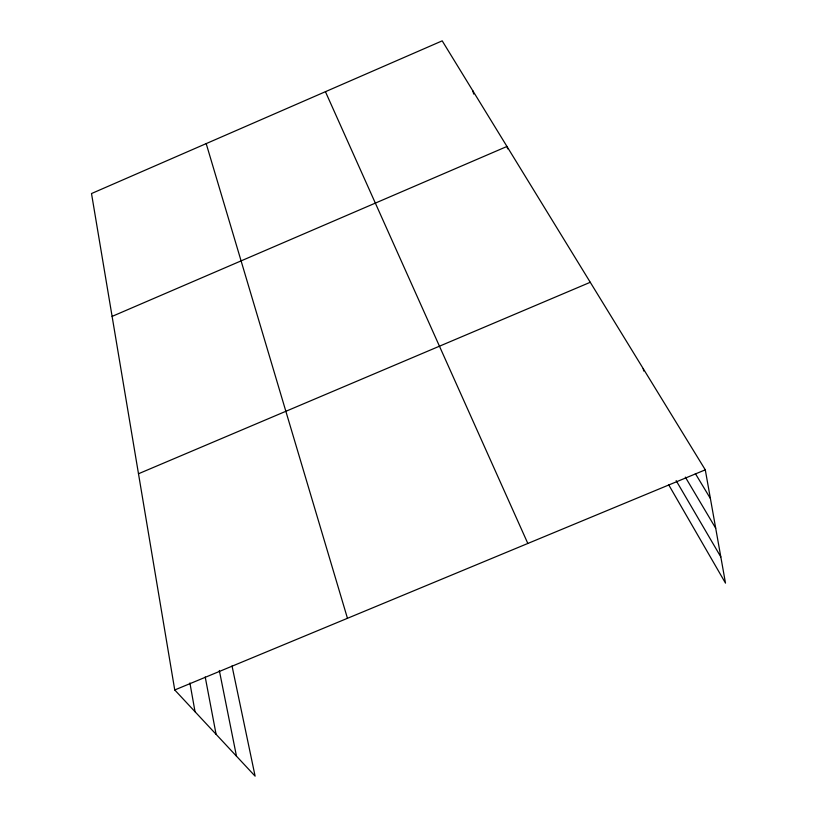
<?xml version="1.0" encoding="UTF-8"?>
<svg xmlns="http://www.w3.org/2000/svg" width="817" height="817" viewBox="0 0 817 817"><rect width="100%" height="100%" fill="white"/><g stroke="black" fill="none" stroke-linecap="round" stroke-linejoin="round"><path stroke-width="1.23" d="M112.103 316.393L506.969 146.468L507.653 148.857M138.492 473.758L590.262 282.284M174.746 689.967L705.285 469.836L442.201 40.85L91.504 193.547L174.746 689.967L255.108 776.15L232.028 665.967M695.359 473.584L710.392 498.493M685.33 477.108L715.692 528.201M676.139 480.61L720.819 556.918M668.674 484.777L725.496 583.124L705.285 469.836M325.432 91.698L527.833 543.468M472.686 90.554L473.737 94.078M206.19 143.608L347.46 618.306M643.204 368.6L643.735 371.03M219.324 670.461L236.481 756.185M205.21 676.956L216.096 734.32M189.901 682.961L195.038 711.73"/></g></svg>
